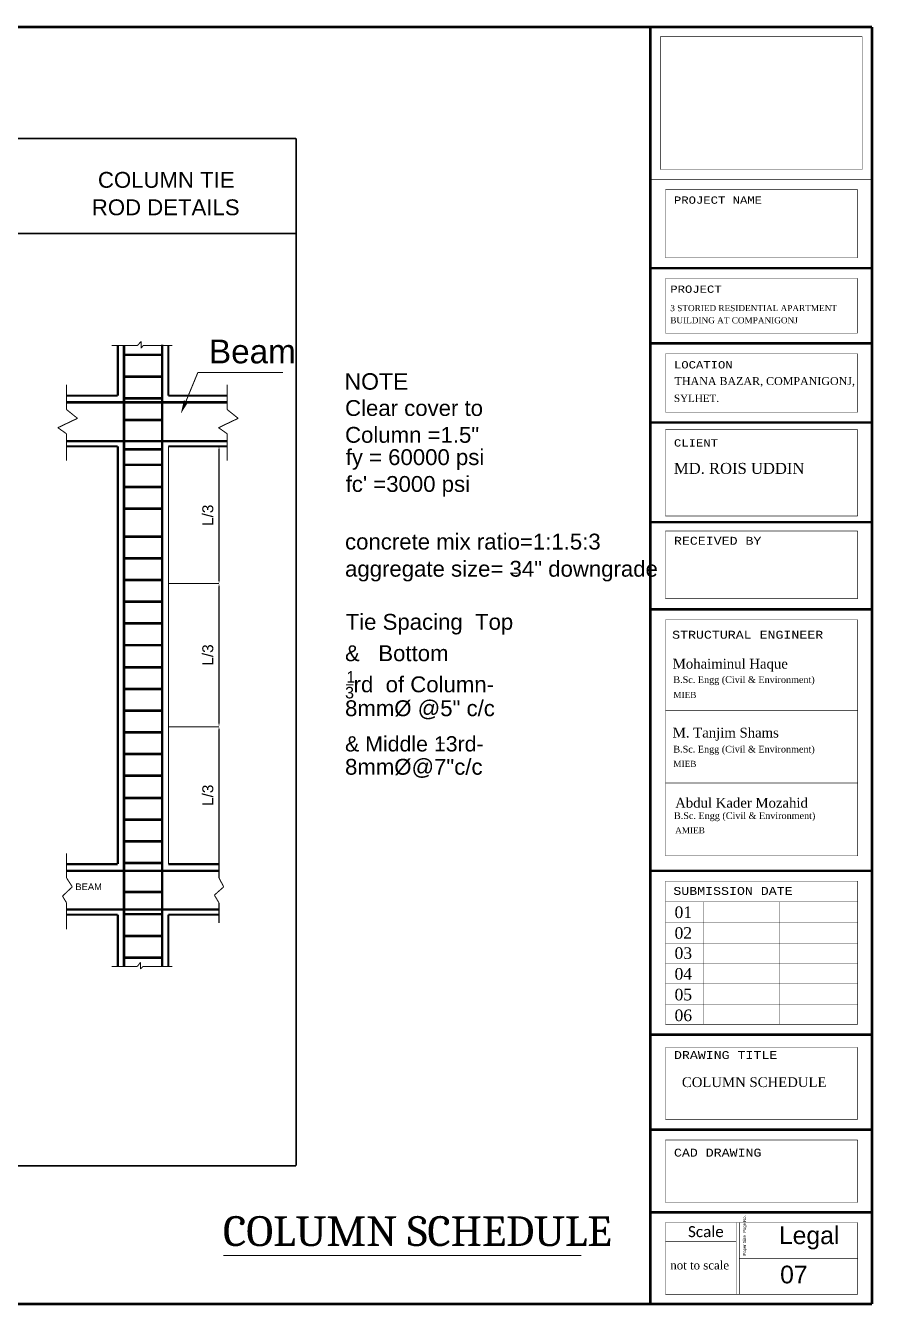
# Model space of a CAD drawing. Header units: millimetres. Extents: x 5 to 350, y 3 to 213.
# Drawn here: x 211.5 to 350.5, y 2.9 to 212.7 of the extents above; entities that cross this region are included whole.
import ezdxf

# ---------------------------------------------------------------- set-up
doc = ezdxf.new("R2010")
doc.units = ezdxf.units.MM
for name, color, linetype in [('H', 251, 'Continuous'), ('P', 255, 'Continuous'), ('T', 255, 'Continuous')]:
    doc.layers.add(name, color=color, linetype=linetype)
doc.styles.get("Standard").update_dxf_attribs({"font": 'arial.ttf'})

msp = doc.modelspace()

# ---------------------------------------------------------------- hatches: boundary and pattern name
at = {"layer": 'H', "linetype": 'Continuous'}
for points in [[(236.978, 149.102), (237.49, 151.306), (238.16, 150.954), (236.978, 149.102)], [(243.17, 143.334), (243.24, 143.757), (243.328, 143.334), (243.17, 143.334)], [(243.24, 121.25), (243.17, 121.673), (243.328, 121.673), (243.24, 121.25)], [(243.17, 120.826), (243.24, 121.25), (243.328, 120.826), (243.17, 120.826)], [(243.24, 97.79), (243.17, 98.302), (243.328, 98.302), (243.24, 97.79)], [(243.17, 97.367), (243.24, 97.79), (243.328, 97.367), (243.17, 97.367)], [(243.24, 75.265), (243.17, 75.688), (243.328, 75.688), (243.24, 75.265)]]:
    msp.add_hatch(color=256, dxfattribs=at).paths.add_polyline_path(points)

# ---------------------------------------------------------------- linework, layer by layer
at = {"layer": 'P'}
for points, const_width in [([(5.256, 212.513), (350.273, 212.513)], 0.423), ([(5.256, 212.513), (350.273, 212.513)], 0.423), ([(313.937, 3.14), (313.937, 212.513)], 0.423), ([(313.937, 212.513), (350.273, 212.513)], 0.423), ([(313.937, 3.14), (313.937, 212.513)], 0.423), ([(313.937, 212.513), (350.273, 212.513)], 0.423), ([(313.937, 187.537), (313.937, 212.513)], 0.085), ([(313.937, 212.513), (350.273, 212.513)], 0.085), ([(313.937, 187.537), (313.937, 212.513)], 0.085), ([(313.937, 212.513), (350.273, 212.513)], 0.085), ([(313.937, 187.537), (313.937, 212.513)], 0.085), ([(313.937, 212.513), (350.273, 212.513)], 0.085), ([(313.937, 187.537), (313.937, 212.513)], 0.085), ([(313.937, 212.513), (350.273, 212.513)], 0.085), ([(350.273, 212.513), (350.273, 3.14)], 0.423), ([(350.273, 212.513), (350.273, 3.14)], 0.423), ([(350.273, 212.513), (350.273, 3.14)], 0.423), ([(350.273, 212.513), (350.273, 3.14)], 0.423), ([(350.273, 212.513), (350.273, 187.537)], 0.085), ([(350.273, 212.513), (350.273, 187.537)], 0.085), ([(350.273, 212.513), (350.273, 187.537)], 0.085), ([(350.273, 212.513), (350.273, 187.537)], 0.085), ([(315.56, 189.142), (315.56, 210.908)], 0.085), ([(315.56, 210.908), (348.65, 210.908)], 0.085), ([(348.65, 210.908), (348.65, 189.142)], 0.085), ([(255.87, 194.222), (207.433, 194.222)], 0.254), ([(255.87, 194.222), (255.87, 25.823)], 0.254), ([(348.65, 189.142), (315.56, 189.142)], 0.085), ([(348.65, 189.142), (348.65, 189.142)], 0.085), ([(350.273, 187.537), (313.937, 187.537)], 0.085), ([(350.273, 187.537), (313.937, 187.537)], 0.085), ([(350.273, 187.537), (313.937, 187.537)], 0.085), ([(347.892, 187.537), (316.406, 187.537)], 0.085), ([(313.937, 3.14), (313.937, 185.085)], 0.085), ([(313.937, 3.14), (313.937, 185.085)], 0.085), ([(316.406, 174.66), (316.406, 185.843)], 0.085), ([(316.406, 174.66), (316.406, 185.843)], 0.085), ([(316.406, 185.843), (347.892, 185.843)], 0.085), ([(347.892, 185.843), (347.892, 174.66)], 0.085), ([(347.892, 185.843), (347.892, 174.66)], 0.085), ([(347.892, 185.843), (347.892, 185.843)], 0.085), ([(350.273, 185.085), (350.273, 3.14)], 0.085), ([(350.273, 185.085), (350.273, 3.14)], 0.085), ([(207.433, 178.647), (255.87, 178.647)], 0.254), ([(347.892, 174.66), (316.406, 174.66)], 0.085), ([(347.892, 174.66), (316.406, 174.66)], 0.085), ([(313.937, 172.967), (350.273, 172.967)], 0.423), ([(316.406, 162.313), (316.406, 171.274)], 0.085), ([(316.406, 162.313), (316.406, 171.274)], 0.085), ([(347.892, 171.274), (316.406, 171.274)], 0.085), ([(347.892, 171.274), (347.892, 162.313)], 0.085), ([(347.892, 171.274), (347.892, 162.313)], 0.085), ([(347.892, 162.313), (316.406, 162.313)], 0.085), ([(347.892, 162.313), (316.406, 162.313)], 0.085), ([(225.637, 160.267), (229.87, 160.267)], 0.169), ([(226.66, 152.065), (226.66, 160.267)], 0.339), ([(227.665, 58.508), (227.665, 160.267)], 0.423), ([(230.47, 160.955), (229.87, 160.267)], 0.169), ([(230.47, 159.844), (230.47, 160.955)], 0.169), ([(230.805, 160.267), (230.47, 159.844)], 0.169), ([(235.62, 160.267), (230.805, 160.267)], 0.169), ([(233.927, 58.508), (233.927, 160.443)], 0.423), ([(234.95, 152.065), (234.95, 160.267)], 0.339), ([(313.937, 160.62), (350.273, 160.62)], 0.423), ([(233.927, 158.75), (227.665, 158.75)], 0.423), ([(316.406, 149.348), (316.406, 158.926)], 0.085), ([(316.406, 158.926), (347.892, 158.926)], 0.085), ([(316.406, 149.348), (316.406, 158.926)], 0.085), ([(347.892, 158.926), (347.892, 149.348)], 0.085), ([(347.892, 158.926), (347.892, 149.348)], 0.085), ([(233.927, 155.187), (227.665, 155.187)], 0.423), ([(237.825, 151.13), (239.783, 155.875)], 0.169), ([(239.783, 155.875), (253.753, 155.875)], 0.169), ([(218.264, 153.846), (218.264, 149.772)], 0.169), ([(244.598, 153.846), (244.598, 149.772)], 0.169), ([(244.598, 150.954), (218.264, 150.954)], 0.423), ([(218.264, 152.065), (226.66, 152.065)], 0.339), ([(233.927, 151.642), (227.665, 151.642)], 0.423), ([(244.687, 152.065), (234.95, 152.065)], 0.339), ([(218.264, 149.772), (220.045, 148.343)], 0.169), ([(244.598, 149.772), (246.38, 148.343)], 0.169), ([(316.406, 149.348), (347.892, 149.348)], 0.085), ([(347.892, 149.348), (316.406, 149.348)], 0.085), ([(220.045, 148.343), (216.835, 146.808)], 0.169), ([(216.835, 146.808), (218.264, 145.803)], 0.169), ([(233.927, 148.078), (227.665, 148.078)], 0.423), ([(246.38, 148.343), (243.17, 146.808)], 0.169), ([(243.17, 146.808), (244.598, 145.803)], 0.169), ([(313.937, 147.655), (350.273, 147.655)], 0.423), ([(244.598, 144.604), (218.264, 144.604)], 0.423), ([(218.264, 145.803), (218.264, 141.393)], 0.169), ([(244.598, 145.803), (244.598, 141.393)], 0.169), ([(316.406, 132.327), (316.406, 146.473)], 0.085), ([(316.406, 132.327), (316.406, 146.473)], 0.085), ([(316.406, 146.473), (347.892, 146.473)], 0.085), ([(347.892, 146.473), (347.892, 132.327)], 0.085), ([(347.892, 146.473), (347.892, 132.327)], 0.085), ([(226.66, 143.757), (218.264, 143.757)], 0.339), ([(226.66, 75.265), (226.66, 143.757)], 0.339), ([(233.927, 143.263), (227.665, 143.263)], 0.423), ([(234.95, 143.757), (244.687, 143.757)], 0.339), ([(234.95, 75.265), (234.95, 143.757)], 0.169), ([(243.24, 143.757), (243.17, 143.757)], 0.169), ([(243.24, 121.673), (243.24, 143.334)], 0.169), ([(233.927, 140.723), (227.665, 140.723)], 0.423), ([(233.927, 137.072), (227.665, 137.072)], 0.423), ([(233.927, 133.526), (227.665, 133.526)], 0.423), ([(347.892, 132.327), (316.406, 132.327)], 0.085), ([(347.892, 132.327), (316.406, 132.327)], 0.085), ([(316.406, 132.327), (316.406, 132.327)], 0.085), ([(313.937, 131.322), (350.273, 131.322)], 0.423), ([(233.927, 128.94), (227.665, 128.94)], 0.423), ([(316.406, 118.78), (316.406, 129.875)], 0.085), ([(316.406, 118.78), (316.406, 129.875)], 0.085), ([(316.406, 129.875), (347.892, 129.875)], 0.085), ([(347.892, 129.875), (347.892, 118.78)], 0.085), ([(347.892, 129.875), (347.892, 118.78)], 0.085), ([(233.927, 125.395), (227.665, 125.395)], 0.423), ([(233.927, 121.832), (227.665, 121.832)], 0.423), ([(290.918, 122.943), (292.188, 122.943)], 0.169), ([(235.038, 121.25), (243.24, 121.25)], 0.169), ([(235.126, 121.25), (243.24, 121.25)], 0.169), ([(243.24, 120.826), (243.24, 98.302)], 0.169), ([(233.927, 118.286), (227.665, 118.286)], 0.423), ([(347.892, 118.78), (316.406, 118.78)], 0.085), ([(347.892, 118.78), (316.406, 118.78)], 0.085), ([(316.406, 118.78), (316.406, 118.78)], 0.085), ([(313.937, 117.016), (350.273, 117.016)], 0.423), ([(313.937, 117.016), (350.273, 117.016)], 0.423), ([(233.927, 114.723), (227.665, 114.723)], 0.423), ([(347.892, 115.323), (316.406, 115.323)], 0.085), ([(316.406, 115.323), (347.892, 115.323)], 0.085), ([(316.406, 76.623), (316.406, 115.323)], 0.085), ([(316.406, 76.623), (316.406, 115.323)], 0.085), ([(316.406, 76.623), (316.406, 115.323)], 0.085), ([(347.892, 115.323), (347.892, 115.323)], 0.085), ([(347.892, 76.623), (347.892, 115.323)], 0.085), ([(347.892, 76.623), (347.892, 115.323)], 0.085), ([(347.892, 115.323), (347.892, 76.623)], 0.085), ([(233.927, 111.16), (227.665, 111.16)], 0.423), ([(233.927, 107.527), (227.665, 107.527)], 0.423), ([(233.927, 103.964), (227.665, 103.964)], 0.423), ([(264.072, 104.652), (265.254, 104.652)], 0.169), ([(233.927, 100.418), (227.665, 100.418)], 0.423), ([(347.892, 100.418), (316.406, 100.418)], 0.085), ([(233.927, 96.855), (227.665, 96.855)], 0.423), ([(234.95, 97.79), (243.24, 97.79)], 0.169), ([(235.126, 97.79), (243.24, 97.79)], 0.169), ([(243.24, 97.367), (243.24, 75.688)], 0.169), ([(279.065, 95.074), (280.247, 95.074)], 0.169), ([(233.927, 93.31), (227.665, 93.31)], 0.423), ([(233.927, 89.747), (227.665, 89.747)], 0.423), ([(347.892, 88.565), (316.406, 88.565)], 0.085), ([(233.927, 86.113), (227.665, 86.113)], 0.423), ([(233.927, 82.55), (227.665, 82.55)], 0.423), ([(233.927, 78.987), (227.665, 78.987)], 0.423), ([(218.264, 77.047), (218.264, 72.99)], 0.169), ([(233.927, 75.442), (227.665, 75.442)], 0.423), ([(243.24, 77.047), (243.24, 72.99)], 0.169), ([(347.892, 76.623), (316.406, 76.623)], 0.085), ([(316.406, 76.623), (347.892, 76.623)], 0.085), ([(347.892, 76.623), (316.406, 76.623)], 0.085), ([(347.892, 76.623), (316.406, 76.623)], 0.085), ([(316.406, 76.623), (347.892, 76.623)], 0.085), ([(347.892, 76.623), (316.406, 76.623)], 0.085), ([(316.406, 76.623), (347.892, 76.623)], 0.085), ([(347.892, 76.623), (316.406, 76.623)], 0.085), ([(347.892, 76.623), (316.406, 76.623)], 0.085), ([(316.406, 76.623), (347.892, 76.623)], 0.085), ([(347.892, 76.623), (316.406, 76.623)], 0.085), ([(316.406, 76.623), (347.892, 76.623)], 0.085), ([(347.892, 76.623), (316.406, 76.623)], 0.085), ([(347.892, 76.623), (316.406, 76.623)], 0.085), ([(316.406, 76.623), (347.892, 76.623)], 0.085), ([(347.892, 76.623), (347.892, 76.623)], 0.085), ([(347.892, 76.623), (347.892, 76.623)], 0.085), ([(243.24, 74.172), (218.264, 74.172)], 0.423), ([(226.66, 75.265), (218.264, 75.265)], 0.339), ([(234.95, 75.265), (243.328, 75.265)], 0.339), ([(243.24, 75.265), (243.17, 75.265)], 0.169), ([(313.937, 74.172), (350.273, 74.172)], 0.423), ([(219.198, 71.543), (217.593, 70.026)], 0.169), ([(218.264, 72.99), (219.198, 71.543)], 0.169), ([(244.016, 71.543), (242.482, 70.185)], 0.169), ([(243.24, 72.99), (244.016, 71.543)], 0.169), ([(316.406, 49.018), (316.406, 72.478)], 0.085), ([(316.406, 72.478), (347.892, 72.478)], 0.085), ([(347.892, 72.478), (347.892, 49.018)], 0.085), ([(347.892, 72.478), (347.892, 72.478)], 0.085), ([(217.593, 70.026), (218.264, 68.915)], 0.169), ([(233.927, 70.697), (227.665, 70.697)], 0.423), ([(242.482, 70.185), (243.24, 68.915)], 0.169), ([(243.24, 67.822), (218.264, 67.822)], 0.423), ([(226.66, 66.975), (218.264, 66.975)], 0.339), ([(218.264, 68.915), (218.264, 64.594)], 0.169), ([(226.66, 58.508), (226.66, 66.975)], 0.339), ([(226.66, 66.975), (226.66, 58.667)], 0.339), ([(226.66, 58.508), (226.66, 66.975)], 0.339), ([(233.927, 67.063), (227.665, 67.063)], 0.423), ([(234.95, 58.667), (234.95, 66.975)], 0.339), ([(234.95, 66.975), (234.95, 58.667)], 0.339), ([(234.95, 58.508), (234.95, 66.975)], 0.339), ([(234.95, 66.975), (243.328, 66.975)], 0.339), ([(243.24, 68.915), (243.24, 65.617)], 0.169), ([(347.892, 69.092), (316.406, 69.092)], 0.085), ([(347.892, 69.092), (316.406, 69.092)], 0.085), ([(322.58, 69.092), (322.58, 49.018)], 0.085), ([(335.104, 69.092), (335.104, 49.018)], 0.085), ([(347.892, 65.705), (316.406, 65.705)], 0.085), ([(233.927, 63.5), (227.665, 63.5)], 0.423), ([(347.892, 62.318), (316.406, 62.318)], 0.085), ([(233.927, 59.937), (227.665, 59.937)], 0.423), ([(229.87, 58.508), (230.382, 59.178)], 0.169), ([(230.382, 59.178), (230.382, 58.085)], 0.169), ([(234.95, 58.667), (234.95, 58.667)], 0.339), ([(347.892, 59.02), (316.406, 59.02)], 0.085), ([(225.637, 58.508), (229.87, 58.508)], 0.169), ([(230.382, 58.085), (230.805, 58.508)], 0.169), ([(230.805, 58.508), (235.62, 58.508)], 0.169), ([(347.892, 55.633), (316.406, 55.633)], 0.085), ([(347.892, 52.246), (316.406, 52.246)], 0.085), ([(347.892, 49.018), (316.406, 49.018)], 0.085), ([(313.937, 47.325), (350.273, 47.325)], 0.423), ([(316.406, 45.208), (347.892, 45.208)], 0.085), ([(347.892, 45.208), (316.406, 45.208)], 0.085), ([(316.406, 45.208), (316.406, 45.208)], 0.085), ([(316.406, 33.443), (316.406, 45.208)], 0.085), ([(316.406, 45.208), (347.892, 45.208)], 0.085), ([(347.892, 45.208), (316.406, 45.208)], 0.085), ([(347.892, 33.443), (347.892, 45.208)], 0.085), ([(313.937, 31.75), (350.273, 31.75)], 0.423), ([(316.406, 33.443), (347.892, 33.443)], 0.085), ([(347.892, 33.443), (316.406, 33.443)], 0.085), ([(347.892, 30.057), (316.406, 30.057)], 0.085), ([(316.406, 19.808), (316.406, 30.057)], 0.085), ([(316.406, 30.057), (347.892, 30.057)], 0.085), ([(347.892, 30.057), (347.892, 19.808)], 0.085), ([(347.892, 30.057), (347.892, 30.057)], 0.085), ([(207.433, 25.823), (255.87, 25.823)], 0.254), ([(347.892, 19.808), (316.406, 19.808)], 0.085), ([(313.937, 18.203), (350.273, 18.203)], 0.423), ([(316.406, 4.745), (316.406, 16.51)], 0.085), ([(316.406, 16.51), (347.892, 16.51)], 0.085), ([(316.406, 4.745), (316.406, 16.51)], 0.085), ([(316.406, 16.51), (347.892, 16.51)], 0.085), ([(327.995, 16.51), (327.995, 4.745)], 0.085), ([(327.995, 16.51), (327.995, 4.745)], 0.085), ([(328.507, 16.51), (328.507, 4.745)], 0.085), ([(328.507, 16.51), (328.507, 4.745)], 0.085), ([(347.892, 16.51), (347.892, 4.745)], 0.085), ([(347.892, 16.51), (347.892, 4.745)], 0.085), ([(316.406, 13.37), (327.995, 13.37)], 0.085), ([(243.928, 11.095), (302.595, 11.095)], 0.169), ([(328.507, 10.583), (347.892, 10.583)], 0.085), ([(328.507, 10.583), (347.892, 10.583)], 0.085), ([(347.892, 4.745), (316.406, 4.745)], 0.085), ([(347.892, 4.745), (316.406, 4.745)], 0.085), ([(350.273, 3.14), (5.256, 3.14)], 0.423), ([(350.273, 3.14), (5.256, 3.14)], 0.423), ([(350.273, 3.14), (313.937, 3.14)], 0.423), ([(350.273, 3.14), (313.937, 3.14)], 0.423), ([(350.273, 3.14), (313.937, 3.14)], 0.085), ([(350.273, 3.14), (313.937, 3.14)], 0.085), ([(350.273, 3.14), (350.273, 3.14)], 0.423), ([(350.273, 3.14), (350.273, 3.14)], 0.423)]:
    msp.add_lwpolyline(points, dxfattribs=dict(at, const_width=const_width))

# ---------------------------------------------------------------- texts
at = {"layer": 'T', "attachment_point": 7}
for s, insert, char_height in [('{\\fArial|b0|i0|c0|p18;COLUMN TIE}', (223.4, 186.1), 2.6), ('{\\fCourier New|b0|i0|c0|p18;PROJECT NAME}', (317.8, 183.5), 1.2), ('{\\fArial|b0|i0|c0|p18;ROD DETAILS}', (222.4, 181.6), 2.6), ('{\\fCourier New|b0|i0|c0|p18;PROJECT}', (317.2, 168.9), 1.2), ('{\\fBook Antiqua|b0|i0|c0|p18;3 STORIED RESIDENTIAL APARTMENT}', (317.2, 165.9), 1), ('{\\fBook Antiqua|b0|i0|c0|p18;BUILDING AT COMPANIGONJ}', (317.2, 163.9), 1), ('{\\fArial|b0|i0|c0|p18;Beam}', (241.6, 157.3), 3.9), ('{\\fCourier New|b0|i0|c0|p18;LOCATION}', (317.8, 156.5), 1.2), ('{\\fArial|b0|i0|c0|p18;NOTE}', (263.8, 153), 2.7), ('{\\fBook Antiqua|b0|i0|c0|p18;THANA BAZAR, COMPANIGONJ,}', (317.9, 153.5), 1.3), ('{\\fArial|b0|i0|c0|p18;Clear cover to}', (263.9, 148.7), 2.6), ('{\\fBook Antiqua|b0|i0|c0|p18;SYLHET.}', (317.8, 151), 1.2), ('{\\fArial|b0|i0|c0|p18;Column =1.5"}', (263.9, 144.3), 2.6), ('{\\fCourier New|b0|i0|c0|p18;CLIENT}', (317.8, 143.7), 1.2), ('{\\fArial|b0|i0|c0|p18;fy = 60000 psi}', (264, 139.9), 2.6), ('{\\fBook Antiqua|b0|i0|c0|p18;MD. ROIS UDDIN}', (317.8, 139.2), 1.8), ("{\\fArial|b0|i0|c0|p18;fc' =3000 psi}", (264, 135.5), 2.6), ('{\\fArial|b0|i0|c0|p18;concrete mix ratio=1:1.5:3}', (263.9, 126.8), 2.6), ('{\\fCourier New|b0|i0|c0|p18;RECEIVED BY}', (317.8, 127.6), 1.3), ('{\\fArial|b0|i0|c0|p18;aggregate size= 34" downgrade}', (263.9, 121.6), 2.6), ('{\\fArial|b0|i0|c0|p18;Tie Spacing  Top}', (264, 112.9), 2.6), ('{\\fCourier New|b0|i0|c0|p18;STRUCTURAL ENGINEER}', (317.5, 112.2), 1.3), ('{\\fArial|b0|i0|c0|p18;&   Bottom}', (263.9, 108.5), 2.6), ('{\\fBook Antiqua|b0|i0|c0|p18;Mohaiminul Haque}', (317.6, 106.8), 1.6), ('{\\fArial|b0|i0|c0|p18;1}', (264.1, 105), 1.9), ('{\\fArial|b0|i0|c0|p18;rd  of Column-}', (265.3, 103.4), 2.6), ('{\\fBook Antiqua|b0|i0|c0|p18;B.Sc. Engg (Civil & Environment)}', (317.7, 104.6), 1.1), ('{\\fArial|b0|i0|c0|p18;3}', (263.9, 102.4), 1.9), ('{\\fBook Antiqua|b0|i0|c0|p18;MIEB}', (317.7, 102.5), 1), ('{\\fArial|b0|i0|c0|p18;8mmØ @5" c/c}', (263.9, 99), 2.6), ('{\\fBook Antiqua|b0|i0|c0|p18;M. Tanjim Shams}', (317.6, 95.5), 1.6), ('{\\fArial|b0|i0|c0|p18;& Middle 13rd-}', (263.9, 93.7), 2.5), ('{\\fBook Antiqua|b0|i0|c0|p18;B.Sc. Engg (Civil & Environment)}', (317.7, 93.2), 1.1), ('{\\fArial|b0|i0|c0|p18;8mmØ@7"c/c}', (263.9, 89.4), 2.6), ('{\\fBook Antiqua|b0|i0|c0|p18;MIEB}', (317.7, 91.2), 1), ('{\\fBook Antiqua|b0|i0|c0|p18;Abdul Kader Mozahid}', (318, 84.5), 1.6), ('{\\fBook Antiqua|b0|i0|c0|p18;B.Sc. Engg (Civil & Environment)}', (317.8, 82.3), 1.1), ('{\\fBook Antiqua|b0|i0|c0|p18;AMIEB}', (318, 80.3), 1), ('{\\fArial|b0|i0|c0|p18;BEAM}', (219.7, 71), 1.1), ('{\\fCourier New|b0|i0|c0|p18;SUBMISSION DATE}', (317.7, 70.2), 1.3), ('{\\fBook Antiqua|b0|i0|c0|p18;01}', (317.9, 66.4), 1.9), ('{\\fBook Antiqua|b0|i0|c0|p18;02}', (317.9, 63), 1.9), ('{\\fBook Antiqua|b0|i0|c0|p18;03}', (317.9, 59.7), 1.9), ('{\\fBook Antiqua|b0|i0|c0|p18;04}', (317.9, 56.3), 1.9), ('{\\fBook Antiqua|b0|i0|c0|p18;05}', (317.9, 52.9), 1.9), ('{\\fBook Antiqua|b0|i0|c0|p18;06}', (317.9, 49.5), 1.9), ('{\\fCourier New|b0|i0|c0|p18;DRAWING TITLE}', (317.8, 43.3), 1.3), ('{\\fBook Antiqua|b0|i0|c0|p18;COLUMN SCHEDULE}', (319.1, 38.7), 1.6), ('{\\fCourier New|b0|i0|c0|p18;CAD DRAWING}', (317.8, 27.3), 1.3), ('{\\fCambria|b0|i0|c0|p18;COLUMN SCHEDULE}', (243.9, 12.6), 4.9), ('{\\fCalibri|b0|i0|c0|p18;Scale}', (320.1, 14.1), 1.8), ('{\\fArial|b0|i0|c0|p18;Legal}', (335, 12.1), 2.9), ('{\\fBook Antiqua|b0|i0|c0|p18;not to scale}', (317.2, 8.8), 1.4), ('{\\fArial|b0|i0|c0|p18;07}', (335.2, 6.5), 2.9)]:
    msp.add_mtext(s, dxfattribs=dict(at, insert=insert, char_height=char_height))
at = {"layer": 'T', "attachment_point": 1, "rotation": 90}
for s, insert, char_height in [('{\\fArial|b0|i0|c0|p18;L/3}', (240.5, 130.7), 1.8), ('{\\fArial|b0|i0|c0|p18;L/3}', (240.5, 107.8), 1.8), ('{\\fArial|b0|i0|c0|p18;L/3}', (240.5, 84.8), 1.8), ('{\\fArial Narrow|b0|i0|c0|p18;Paper Size  Page No.}', (329.1, 11.1), 0.5)]:
    msp.add_mtext(s, dxfattribs=dict(at, insert=insert, char_height=char_height))

doc.saveas('drawing.dxf')
